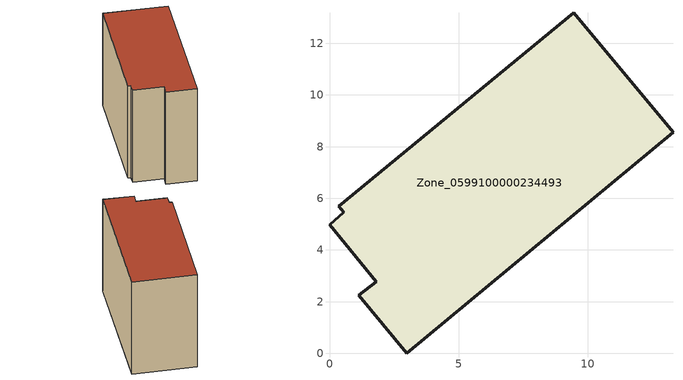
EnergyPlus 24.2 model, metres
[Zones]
Zone_0599100000234493
 floor ground (C_G): 0.56,5.46 0.36,5.7 9.45,13.18 13.29,8.56 2.99,0 1.14,2.24 1.81,2.76 0,4.97 z0
 wall outside (C_F): 1.81,2.76 1.14,2.24 2.99,0 13.29,8.56 9.45,13.18 0.36,5.7 0.56,5.46 0,4.97 1.81,2.76 z0:9.95
 roof outside (C_R): 13.29,8.56 9.45,13.18 0.36,5.7 0.56,5.46 0,4.97 1.81,2.76 1.14,2.24 2.99,0 z9.95
[BUILDING]
Pand.0599100000234493: North Axis=0; Terrain=City; Loads Convergence Tolerance Value=0.04; Temperature Convergence Tolerance Value=0.4; Solar Distribution=FullExterior; Maximum Number of Warmup Days=25; Minimum Number of Warmup Days=1
[Site:Location]
Rotterdam.The.Hague.AP_ZH_NLD Design_Conditions: Latitude=51.96; Longitude=4.45; Time Zone=1; Elevation=-4.5
[SITE:GROUNDTEMPERATURE:BUILDINGSURFACE]
18, 18, 18, 18, 18, 18, 18, 18, 18, 18, 18, 18
[MATERIAL] Thermal Absorptance=0.9; Solar Absorptance=0.7; Visible Absorptance=0.7
Name | Roughness | Thickness | Conductivity | Density | Specific Heat
G.TI.1946 | MediumSmooth | 0.15 | 1 | 540 | 1210
F.TI.1946 | Rough | 0.3 | 0.857143 | 1920 | 840
R.TI.1946 | MediumRough | 0.2 | 0.1 | 1500 | 1000
[CONSTRUCTION]
C_G: G.TI.1946
C_F: F.TI.1946
C_R: R.TI.1946
[ZONE]
Zone_0599100000234493: Type=1; Multiplier=1; Ceiling Height=Autocalculate; Volume=Autocalculate; Floor Area=autocalculate; Part of Total Floor Area=Yes
[ZONEINFILTRATION:DESIGNFLOWRATE]
Infil_Zone_0599100000234493: Zone or ZoneList or Space or SpaceList=Zone_0599100000234493; Schedule=AlwaysOn; Design Flow Rate Calculation Method=Flow/Area; Flow Rate per Floor Area=0.003; Constant Term Coefficient=1; Temperature Term Coefficient=0; Velocity Term Coefficient=0; Velocity Squared Term Coefficient=0
[HVACTEMPLATE:ZONE:IDEALLOADSAIRSYSTEM]
Zone_0599100000234493: Maximum Heating Supply Air Temperature=50; Minimum Cooling Supply Air Temperature=13; Maximum Heating Supply Air Humidity Ratio=0.0156; Minimum Cooling Supply Air Humidity Ratio=0.0077; Heating Limit=NoLimit; Cooling Limit=NoLimit; Dehumidification Control Type=ConstantSensibleHeatRatio; Cooling Sensible Heat Ratio=0.7; Dehumidification Setpoint=60; Humidification Control Type=None; Humidification Setpoint=30; Outdoor Air Method=None; Outdoor Air Flow Rate per Person=0.00944; Outdoor Air Flow Rate per Zone Floor Area=0; Outdoor Air Flow Rate per Zone=0; Demand Controlled Ventilation Type=None; Outdoor Air Economizer Type=NoEconomizer; Heat Recovery Type=None; Sensible Heat Recovery Effectiveness=0.7; Latent Heat Recovery Effectiveness=0.65
[ZONECONTROL:THERMOSTAT]
ThermostatControl_Zone_0599100000234493: Zone or ZoneList=Zone_0599100000234493; Control Type Schedule=DualSetpointControlType; Control 1=Thermostat_Zone_0599100000234493; Temperature Difference Between Cutout And Setpoint=0
[THERMOSTATSETPOINT:DUALSETPOINT]
Thermostat_Zone_0599100000234493: Heating Setpoint Temperature Schedule=HeatingSetpoint_Zone_0599100000234493; Cooling Setpoint Temperature Schedule=CoolingSetpoint_Zone_0599100000234493
[SCHEDULE:COMPACT]
HeatingSetpoint_Zone_0599100000234493: Through: 12/31, For: AllDays, Until: 24:00, 21
CoolingSetpoint_Zone_0599100000234493: Through: 12/31, For: AllDays, Until: 24:00, 24
DualSetpointControlType: Through: 12/31, For: AllDays, Until: 24:00, 4
AlwaysOn: Through: 12/31, For: AllDays, Until: 24:00, 1
